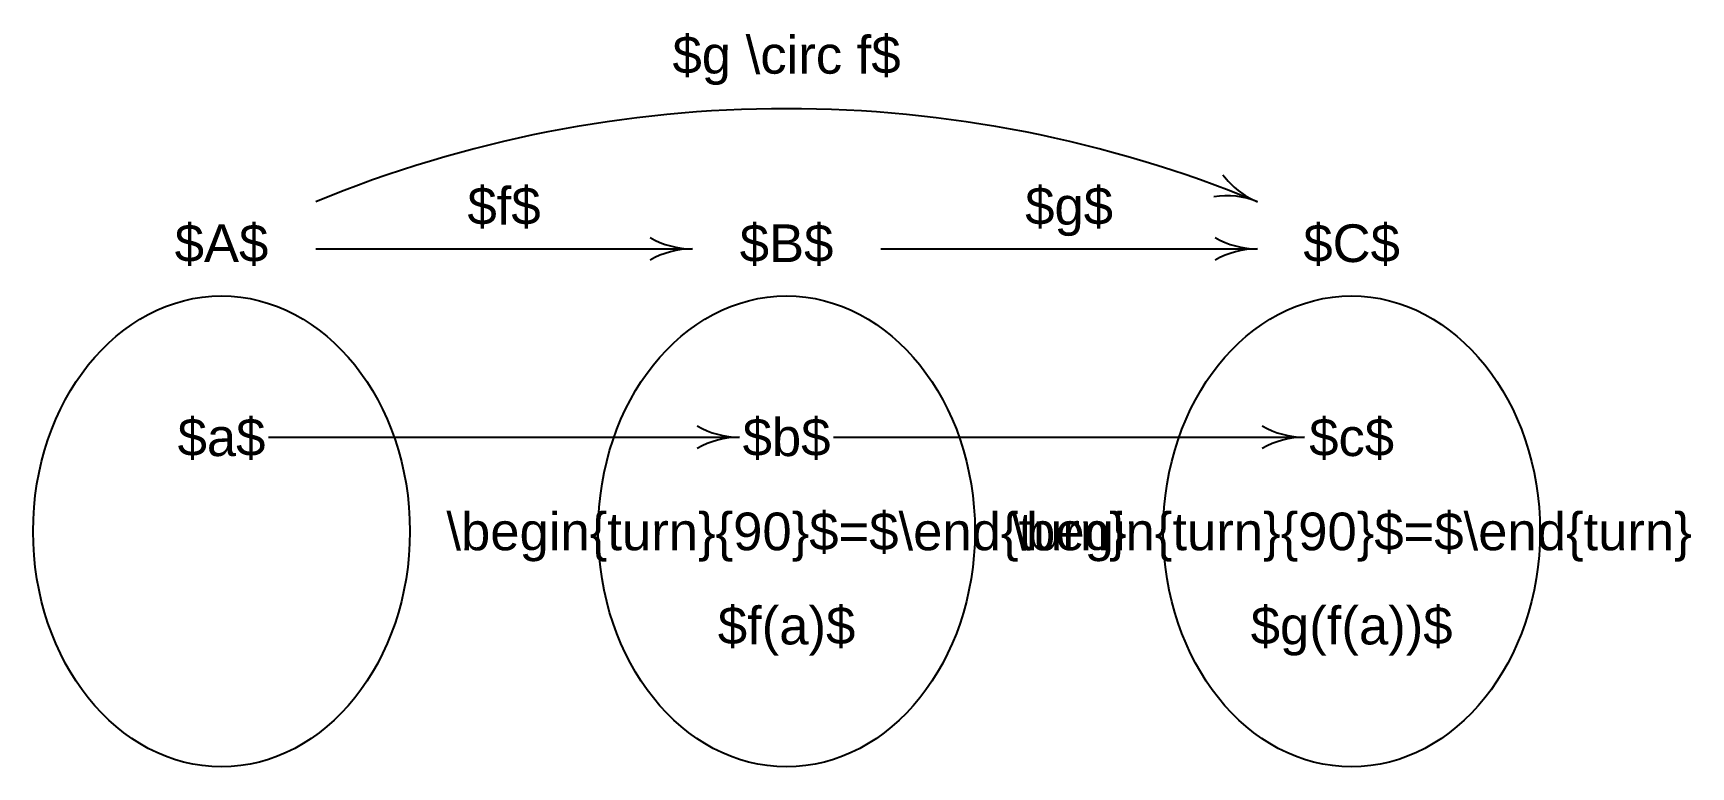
# Model space of a CAD drawing. Header units: inches. Extents: x 450 to 1330, y 425 to 815.
import ezdxf
from ezdxf.enums import TextEntityAlignment as Align

# ---------------------------------------------------------------- set-up
doc = ezdxf.new("R2010")
doc.units = ezdxf.units.IN
doc.header["$MEASUREMENT"] = 0
doc.styles.get("Standard").update_dxf_attribs({"font": 'arial.ttf'})

msp = doc.modelspace()

# ---------------------------------------------------------------- linework, layer by layer
for p, q in [((600, 700), (800, 700)), ((900, 700), (1100, 700)), ((575, 600), (825, 600)), ((875, 600), (1125, 600))]:
    msp.add_line(p, q)
for centre, radius, start, end in [((850, 117.01), 657.39, 67.64814, 112.35186), ((1116.37, 764.81), 43.04, 216.28344, 247.64814), ((1083.63, 685.19), 43.04, 67.64814, 99.01283), ((800, 745), 45, 240, 270), ((1100, 745), 45, 240, 270), ((800, 655), 45, 90, 120), ((1100, 655), 45, 90, 120), ((825, 645), 45, 240, 270), ((825, 555), 45, 90, 120), ((1125, 645), 45, 240, 270), ((1125, 555), 45, 90, 120)]:
    msp.add_arc(centre, radius, start, end)
for centre in [(550, 550), (850, 550), (1150, 550)]:
    msp.add_ellipse(centre, major_axis=(0, 125), ratio=0.8)

# ---------------------------------------------------------------- texts
for s, p in [('$g \\circ f$', (850, 787)), ('$f$', (700, 706.77)), ('$g$', (1000, 706.77)), ('$A$', (550, 687)), ('$B$', (850, 687)), ('$C$', (1150, 687))]:
    msp.add_text(s, height=20).set_placement(p, align=Align.BOTTOM_CENTER)
for s, p in [('$a$', (550, 600)), ('$b$', (850, 600)), ('$c$', (1150, 600)), ('\\begin{turn}{90}$=$\\end{turn}', (850, 550)), ('\\begin{turn}{90}$=$\\end{turn}', (1150, 550)), ('$f(a)$', (850, 500)), ('$g(f(a))$', (1150, 500))]:
    msp.add_text(s, height=20).set_placement(p, align=Align.MIDDLE_CENTER)

doc.saveas('drawing.dxf')
